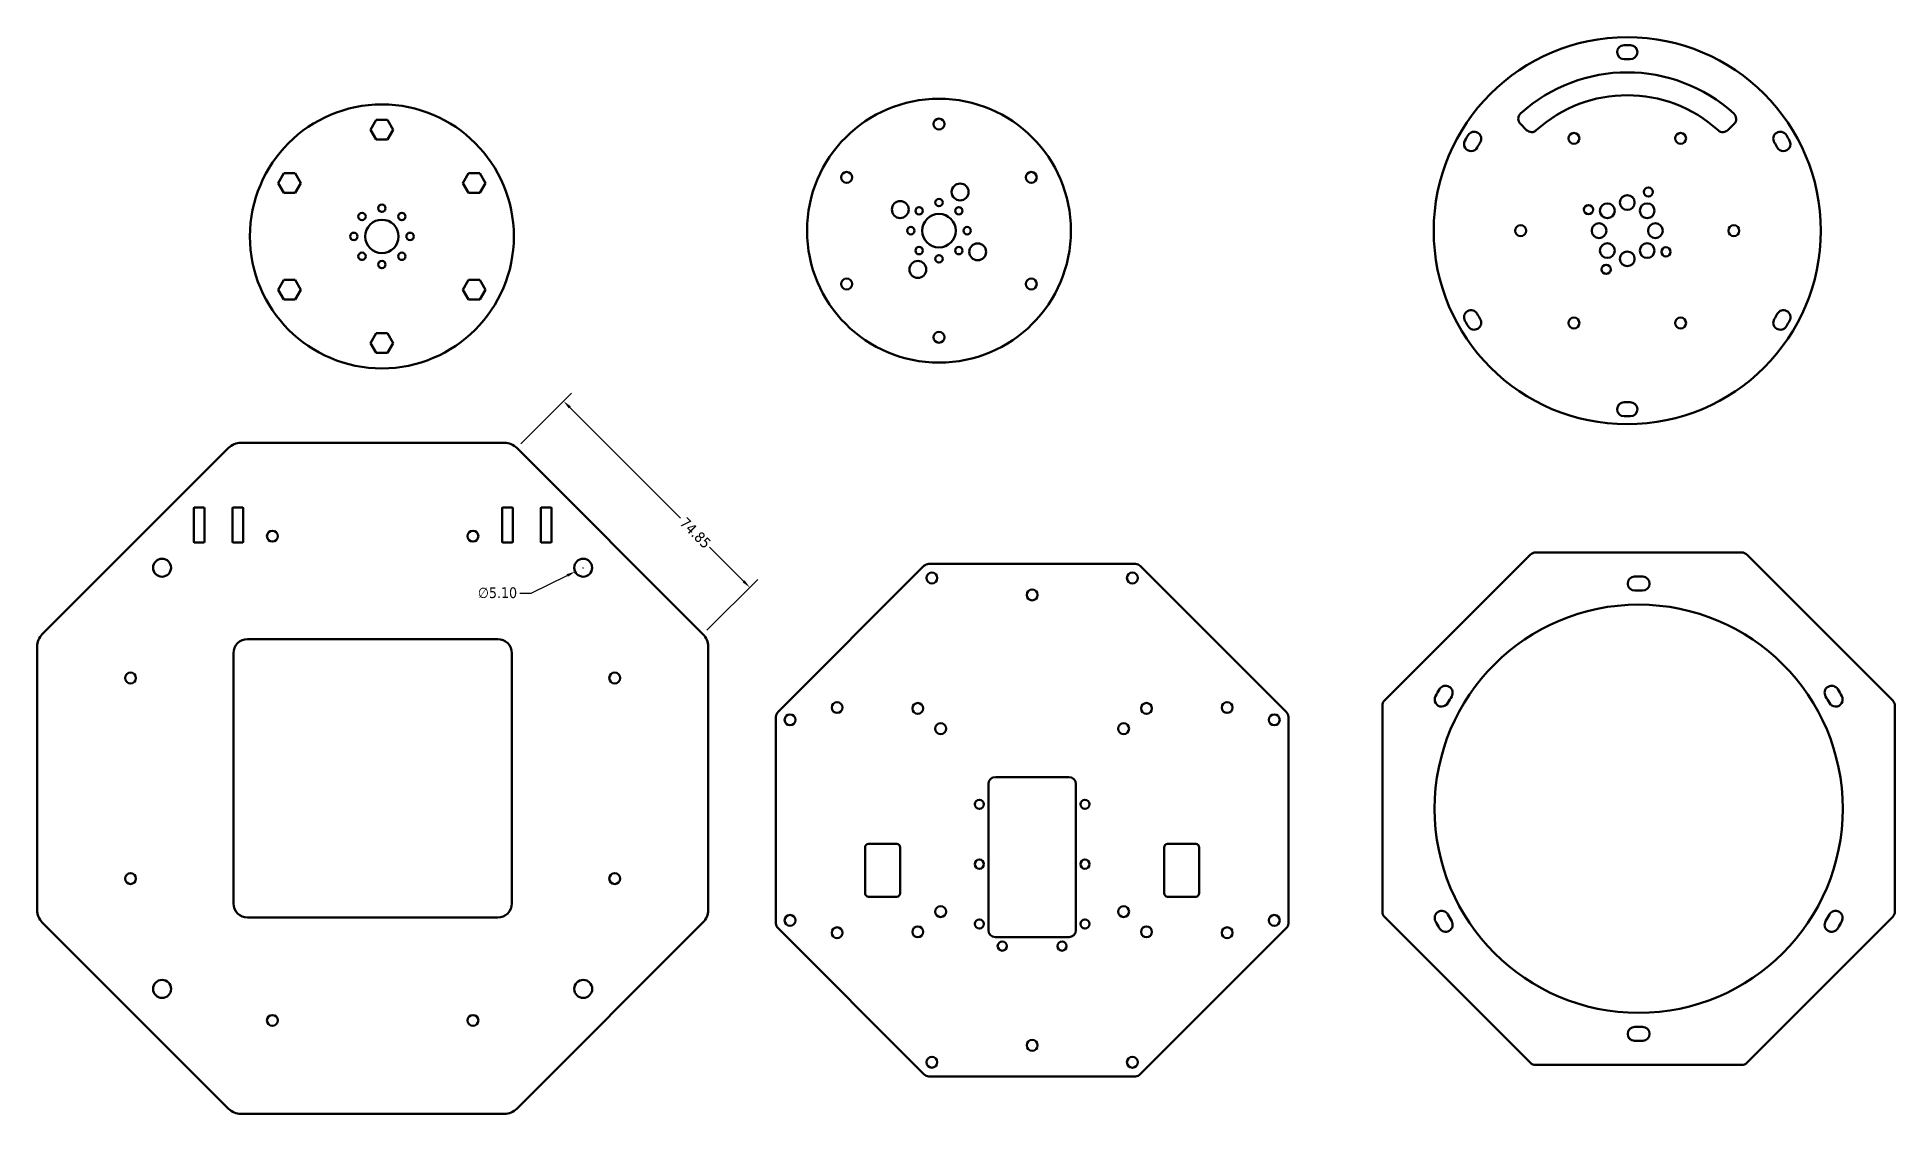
# Model space of a CAD drawing. Header units: millimetres. Extents: x 10 to 538, y 14 to 320.
import ezdxf

# ---------------------------------------------------------------- set-up
doc = ezdxf.new("R2010")
doc.units = ezdxf.units.MM
doc.layers.add('Cota (ANSI)', color=7, linetype='Continuous', lineweight=25)
doc.layers.add('Visible (ISO)', color=7, linetype='Continuous', lineweight=50)
doc.styles.add('Texto de nota (ANSI)', font='tahoma.ttf')
doc.dimstyles.new('Por defecto - mm (ANSI)', dxfattribs={"dimtxt": 3.048, "dimasz": 2.5, "dimexe": 3.175, "dimexo": 1.6002, "dimgap": 0.8, "dimtad": 0, "dimtoh": 1, "dimrnd": 1e-08, "dimzin": 4, "dimdsep": 46, "dimtxsty": 'Texto de nota (ANSI)', "dimcen": 0.09, "dimdle": 10, "dimclrd": 256, "dimclre": 256, "dimclrt": 256, "dimadec": 1, "dimazin": 1, "dimtfac": 1, "dimtofl": 0, "dimtmove": 0, "dimatfit": 3, "dimfxl": 1, "dimtolj": 1, "dimtzin": 4, "dimlwd": -1, "dimlwe": -1, "dimarcsym": 0})

# ---------------------------------------------------------------- blocks, each defined once
blk = doc.blocks.new('*D5')
at = {"layer": 'Cota (ANSI)', "transparency": 16777216}
for p, q in [((150.82, 161.59), (161.08, 166.59)), ((165.53, 168.8), (165.71, 168.8)), ((165.62, 168.71), (165.62, 168.89)), ((147.6, 161.59), (150.82, 161.59))]:
    blk.add_line(p, q, dxfattribs=at)
blk.add_solid([(160.9, 166.96), (161.27, 166.21), (163.33, 167.68)], dxfattribs=at)
at = {"layer": 'Defpoints', "color": 0, "transparency": 16777216}
for p in [(167.92, 169.92), (163.33, 167.68)]:
    blk.add_point(p, dxfattribs=at)
at = {"layer": 'Cota (ANSI)', "transparency": 16777216, "insert": (135.69, 163.23), "char_height": 3.048, "attachment_point": 1, "style": 'Texto de nota (ANSI)'}
blk.add_mtext('\\A1;∅5.10', dxfattribs=at)
blk = doc.blocks.new('*D6')
at = {"layer": 'Cota (ANSI)', "transparency": 16777216}
for p, q in [((147.87, 203.97), (162.28, 218.37)), ((161.8, 214.36), (193.31, 182.86)), ((211.2, 164.97), (201.51, 174.65)), ((200.8, 151.04), (215.21, 165.45))]:
    blk.add_line(p, q, dxfattribs=at)
for points in [[(162.1, 214.66), (161.51, 214.07), (160.04, 216.13)], [(211.49, 165.26), (210.9, 164.67), (212.96, 163.2)]]:
    blk.add_solid(points, dxfattribs=at)
at = {"layer": 'Defpoints', "color": 0, "transparency": 16777216}
for p in [(160.04, 216.13), (146.74, 202.84), (199.67, 149.91)]:
    blk.add_point(p, dxfattribs=at)
at = {"layer": 'Cota (ANSI)', "transparency": 16777216, "insert": (195, 183.42), "char_height": 3.048, "attachment_point": 1, "rotation": 315, "style": 'Texto de nota (ANSI)'}
blk.add_mtext('\\A1;74.85', dxfattribs=at)

msp = doc.modelspace()

# ---------------------------------------------------------------- linework, layer by layer
at = {"layer": 'Visible (ISO)'}
for p, q in [((105.179, 293.253), (106.795, 296.053)), ((106.795, 296.053), (110.028, 296.053)), ((110.028, 296.053), (111.645, 293.253)), ((106.795, 290.453), (105.179, 293.253)), ((110.028, 290.453), (106.795, 290.453)), ((111.645, 293.253), (110.028, 290.453)), ((433.75, 293.18), (431.98, 294.95)), ((492.725, 294.95), (490.955, 293.18)), ((78.941, 278.105), (80.557, 280.905)), ((80.557, 280.905), (83.79, 280.905)), ((83.79, 280.905), (85.407, 278.105)), ((131.417, 278.105), (133.033, 280.905)), ((133.033, 280.905), (136.266, 280.905)), ((136.266, 280.905), (137.883, 278.105)), ((80.557, 275.305), (78.941, 278.105)), ((83.79, 275.305), (80.557, 275.305)), ((85.407, 278.105), (83.79, 275.305)), ((133.033, 275.305), (131.417, 278.105)), ((136.266, 275.305), (133.033, 275.305)), ((137.883, 278.105), (136.266, 275.305)), ((78.941, 247.807), (80.557, 250.607)), ((80.557, 250.607), (83.79, 250.607)), ((83.79, 250.607), (85.407, 247.807)), ((131.417, 247.807), (133.033, 250.607)), ((133.033, 250.607), (136.266, 250.607)), ((136.266, 250.607), (137.883, 247.807)), ((80.557, 245.007), (78.941, 247.807)), ((83.79, 245.007), (80.557, 245.007)), ((85.407, 247.807), (83.79, 245.007)), ((133.033, 245.007), (131.417, 247.807)), ((136.266, 245.007), (133.033, 245.007)), ((137.883, 247.807), (136.266, 245.007)), ((105.179, 232.659), (106.795, 235.459)), ((106.795, 229.859), (105.179, 232.659)), ((106.795, 235.459), (110.028, 235.459)), ((110.028, 235.459), (111.645, 232.659)), ((111.645, 232.659), (110.028, 229.859)), ((110.028, 229.859), (106.795, 229.859)), ((64.82, 202.835), (11.893, 149.908)), ((143.206, 204.3), (68.356, 204.3)), ((199.669, 149.908), (146.742, 202.835)), ((54.968, 176.187), (54.968, 185.687)), ((55.218, 185.937), (57.718, 185.937)), ((57.968, 185.687), (57.968, 176.187)), ((65.968, 176.187), (65.968, 185.687)), ((66.218, 185.937), (68.718, 185.937)), ((68.968, 185.687), (68.968, 176.187)), ((142.594, 176.187), (142.594, 185.687)), ((142.844, 185.937), (145.344, 185.937)), ((145.594, 185.687), (145.594, 176.187)), ((153.594, 176.187), (153.594, 185.687)), ((153.844, 185.937), (156.344, 185.937)), ((156.594, 185.687), (156.594, 176.187)), ((57.718, 175.937), (55.218, 175.937)), ((68.718, 175.937), (66.218, 175.937)), ((145.344, 175.937), (142.844, 175.937)), ((156.344, 175.937), (153.844, 175.937)), ((220.991, 127.809), (262.472, 169.29)), ((263.886, 169.876), (322.549, 169.876)), ((323.963, 169.29), (365.444, 127.809)), ((393.368, 131.051), (434.849, 172.532)), ((436.263, 173.118), (494.926, 173.118)), ((496.34, 172.532), (537.822, 131.051)), ((70.218, 148.51), (141.338, 148.507)), ((10.428, 146.372), (10.428, 71.522)), ((66.215, 73.39), (66.218, 144.51)), ((145.338, 144.507), (145.335, 73.387)), ((201.134, 71.522), (201.134, 146.372)), ((392.782, 70.974), (392.782, 129.637)), ((538.407, 129.637), (538.407, 70.974)), ((220.405, 67.732), (220.405, 126.395)), ((366.03, 126.395), (366.03, 67.732)), ((280.767, 107.313), (280.767, 65.813)), ((303.667, 109.313), (282.767, 109.313)), ((305.667, 65.813), (305.667, 107.313)), ((254.717, 90.313), (246.717, 90.313)), ((339.717, 90.313), (331.717, 90.313)), ((245.717, 89.313), (245.717, 76.313)), ((255.717, 76.313), (255.717, 89.313)), ((330.717, 89.313), (330.717, 76.313)), ((340.717, 76.313), (340.717, 89.313)), ((246.717, 75.313), (254.717, 75.313)), ((331.717, 75.313), (339.717, 75.313)), ((141.335, 69.387), (70.215, 69.39)), ((434.849, 28.079), (393.368, 69.56)), ((537.822, 69.56), (496.34, 28.079)), ((11.893, 67.986), (64.82, 15.059)), ((146.742, 15.059), (199.669, 67.986)), ((262.472, 24.836), (220.991, 66.317)), ((282.767, 63.813), (303.667, 63.813)), ((365.444, 66.317), (323.963, 24.836)), ((494.926, 27.493), (436.263, 27.493)), ((322.549, 24.251), (263.886, 24.251)), ((68.356, 13.594), (143.206, 13.594))]:
    msp.add_line(p, q, dxfattribs=at)
for centre, radius in [((462.352, 264.577), 55), ((266.739, 264.577), 37.5), ((108.412, 262.956), 37.5), ((266.739, 294.874), 1.55), ((447.204, 290.815), 1.55), ((477.501, 290.815), 1.55), ((240.501, 279.726), 1.55), ((292.977, 279.726), 1.55), ((272.739, 275.577), 2.4), ((462.352, 272.577), 2.1), ((468.352, 275.577), 1.3), ((102.755, 268.613), 1.05), ((108.412, 270.956), 1.05), ((114.069, 268.613), 1.05), ((255.739, 270.577), 2.4), ((261.083, 270.234), 1.05), ((266.739, 264.577), 4.75), ((266.739, 272.577), 1.05), ((272.396, 270.234), 1.05), ((451.352, 270.577), 1.3), ((456.696, 270.234), 2.1), ((468.009, 270.234), 2.1), ((100.412, 262.956), 1.05), ((108.412, 262.956), 4.75), ((116.412, 262.956), 1.05), ((258.739, 264.577), 1.05), ((274.739, 264.577), 1.05), ((432.055, 264.577), 1.55), ((454.352, 264.577), 2.1), ((470.352, 264.577), 2.1), ((492.65, 264.577), 1.55), ((261.083, 258.92), 1.05), ((272.396, 258.92), 1.05), ((277.739, 258.577), 2.4), ((456.696, 258.92), 2.1), ((468.009, 258.92), 2.1), ((473.352, 258.577), 1.3), ((102.755, 257.299), 1.05), ((108.412, 254.956), 1.05), ((114.069, 257.299), 1.05), ((260.739, 253.577), 2.4), ((266.739, 256.577), 1.05), ((456.352, 253.577), 1.3), ((462.352, 256.577), 2.1), ((240.501, 249.429), 1.55), ((292.977, 249.429), 1.55), ((447.204, 238.339), 1.55), ((477.501, 238.339), 1.55), ((266.739, 234.28), 1.55), ((77.278, 177.76), 1.55), ((134.284, 177.76), 1.55), ((45.927, 168.795), 2.55), ((165.624, 168.8), 2.55), ((264.714, 165.876), 1.55), ((321.72, 165.876), 1.55), ((293.217, 161.063), 1.55), ((465.595, 100.305), 58), ((36.968, 137.45), 1.55), ((174.594, 137.45), 1.55), ((224.405, 125.566), 1.55), ((237.792, 129.063), 1.55), ((260.717, 128.813), 1.55), ((325.717, 128.813), 1.55), ((348.643, 129.063), 1.55), ((362.03, 125.566), 1.55), ((267.217, 123.063), 1.55), ((319.217, 123.063), 1.55), ((278.217, 101.563), 1.3), ((308.217, 101.563), 1.3), ((278.217, 84.563), 1.3), ((308.217, 84.563), 1.3), ((36.968, 80.444), 1.55), ((174.594, 80.444), 1.55), ((224.405, 68.56), 1.55), ((267.217, 71.063), 1.55), ((278.217, 67.563), 1.3), ((308.217, 67.563), 1.3), ((319.217, 71.063), 1.55), ((362.03, 68.56), 1.55), ((237.792, 65.063), 1.55), ((260.717, 65.313), 1.55), ((325.717, 65.313), 1.55), ((348.643, 65.063), 1.55), ((284.717, 61.263), 1.3), ((301.717, 61.263), 1.3), ((45.932, 49.098), 2.55), ((165.628, 49.103), 2.55), ((77.278, 40.134), 1.55), ((134.284, 40.134), 1.55), ((293.217, 33.063), 1.55), ((264.714, 28.251), 1.55), ((321.72, 28.251), 1.55)]:
    msp.add_circle(centre, radius, dxfattribs=at)
for centre, radius, start, end in [((461.467, 315.319), 2, 91, 271), ((462.352, 264.577), 52.75, 89, 91), ((463.238, 315.319), 2, 269, 89), ((462.352, 264.577), 48.75, 89, 91), ((462.352, 264.577), 45, 47.66588, 132.33412), ((462.352, 264.577), 38.5, 47.83057, 132.16943), ((433.394, 296.364), 2, 132.33412, 225), ((491.311, 296.364), 2, 315, 47.66588), ((462.352, 264.577), 52.75, 149, 151), ((418.851, 290.715), 2, 329, 149), ((435.164, 294.594), 2, 225, 312.16943), ((489.541, 294.594), 2, 227.83057, 315), ((505.854, 290.715), 2, 31, 211), ((462.352, 264.577), 52.75, 29, 31), ((417.966, 289.181), 2, 151, 331), ((462.352, 264.577), 48.75, 149, 151), ((462.352, 264.577), 48.75, 29, 31), ((506.739, 289.181), 2, 209, 29), ((417.966, 239.973), 2, 29, 209), ((462.352, 264.577), 52.75, 209, 211), ((418.851, 238.439), 2, 211, 31), ((462.352, 264.577), 48.75, 209, 211), ((505.854, 238.439), 2, 149, 329), ((462.352, 264.577), 48.75, 329, 331), ((506.739, 239.973), 2, 331, 151), ((462.352, 264.577), 52.75, 329, 331), ((461.467, 213.835), 2, 89, 269), ((462.352, 264.577), 52.75, 269, 271), ((462.352, 264.577), 48.75, 269, 271), ((463.238, 213.835), 2, 271, 91), ((68.356, 199.3), 5, 90, 135), ((143.206, 199.3), 5, 45, 90), ((55.218, 185.687), 0.25, 90, 180), ((57.718, 185.687), 0.25, 0, 90), ((66.218, 185.687), 0.25, 90, 180), ((68.718, 185.687), 0.25, 0, 90), ((142.844, 185.687), 0.25, 90, 180), ((145.344, 185.687), 0.25, 0, 90), ((153.844, 185.687), 0.25, 90, 180), ((156.344, 185.687), 0.25, 0, 90), ((55.218, 176.187), 0.25, 180, 270), ((57.718, 176.187), 0.25, 270, 0), ((66.218, 176.187), 0.25, 180, 270), ((68.718, 176.187), 0.25, 270, 0), ((142.844, 176.187), 0.25, 180, 270), ((145.344, 176.187), 0.25, 270, 0), ((153.844, 176.187), 0.25, 180, 270), ((156.344, 176.187), 0.25, 270, 0), ((263.886, 167.876), 2, 90, 135), ((322.549, 167.876), 2, 45, 90), ((436.263, 171.118), 2, 90, 135), ((494.926, 171.118), 2, 45, 90), ((464.478, 164.296), 2, 91, 271), ((465.595, 100.305), 66, 89, 91), ((466.712, 164.296), 2, 269, 89), ((465.595, 100.305), 62, 89, 91), ((15.428, 146.372), 5, 135, 180), ((70.218, 144.51), 4, 89.99801, 179.99801), ((141.338, 144.507), 4, 359.99801, 89.99801), ((196.134, 146.372), 5, 0, 45), ((409.619, 131.333), 2, 151, 331), ((465.595, 100.305), 66, 149, 151), ((410.736, 133.268), 2, 329, 149), ((465.595, 100.305), 62, 149, 151), ((520.453, 133.268), 2, 31, 211), ((465.595, 100.305), 62, 29, 31), ((521.57, 131.333), 2, 209, 29), ((465.595, 100.305), 66, 29, 31), ((222.405, 126.395), 2, 135, 180), ((364.03, 126.395), 2, 0, 45), ((394.782, 129.637), 2, 135, 180), ((536.407, 129.637), 2, 0, 45), ((282.767, 107.313), 2, 90, 180), ((303.667, 107.313), 2, 0, 90), ((246.717, 89.313), 1, 90, 180), ((254.717, 89.313), 1, 0, 90), ((331.717, 89.313), 1, 90, 180), ((339.717, 89.313), 1, 0, 90), ((246.717, 76.313), 1, 180, 270), ((254.717, 76.313), 1, 270, 0), ((331.717, 76.313), 1, 180, 270), ((339.717, 76.313), 1, 270, 0), ((15.428, 71.522), 5, 180, 225), ((70.215, 73.39), 4, 179.99801, 269.99801), ((141.335, 73.387), 4, 269.99801, 359.99801), ((196.134, 71.522), 5, 315, 0), ((394.782, 70.974), 2, 180, 225), ((409.619, 69.278), 2, 29, 209), ((465.595, 100.305), 62, 209, 211), ((465.595, 100.305), 62, 329, 331), ((521.57, 69.278), 2, 331, 151), ((536.407, 70.974), 2, 315, 0), ((222.405, 67.732), 2, 180, 225), ((282.767, 65.813), 2, 180, 270), ((303.667, 65.813), 2, 270, 0), ((364.03, 67.732), 2, 315, 0), ((465.595, 100.305), 66, 209, 211), ((410.736, 67.343), 2, 211, 31), ((520.453, 67.343), 2, 149, 329), ((465.595, 100.305), 66, 329, 331), ((464.478, 36.315), 2, 89, 269), ((465.595, 100.305), 62, 269, 271), ((466.712, 36.315), 2, 271, 91), ((465.595, 100.305), 66, 269, 271), ((436.263, 29.493), 2, 225, 270), ((494.926, 29.493), 2, 270, 315), ((263.886, 26.251), 2, 225, 270), ((322.549, 26.251), 2, 270, 315), ((68.356, 18.594), 5, 225, 270), ((143.206, 18.594), 5, 270, 315)]:
    msp.add_arc(centre, radius, start, end, dxfattribs=at)

# ---------------------------------------------------------------- dimensions: what is measured, and where the dimension line sits
at = {"layer": 'Cota (ANSI)'}
dim = msp.add_linear_dim(base=(160.035, 216.129), p1=(199.669, 149.908), p2=(146.742, 202.835), angle=315, dimstyle='Por defecto - mm (ANSI)', override={"dimgap": 0.8, "dimtoh": 0, "dimdec": 2, "dimtol": 0, "dimlim": 0, "dimtp": 0, "dimtm": 0, "dimtdec": 2, "dimatfit": 1}, dxfattribs=at)
dim.commit()
dim.dimension.update_dxf_attribs({"geometry": '*D6', "text_midpoint": (197.408, 178.757), "dimtype": 160})
dim = msp.add_diameter_dim_2p(p1=(167.916, 169.916), p2=(163.331, 167.684), dimstyle='Por defecto - mm (ANSI)', override={"dimgap": 0.8, "dimtih": 1, "dimdec": 2, "dimlfac": 1, "dimtol": 0, "dimlim": 0, "dimtp": 0, "dimtm": 0, "dimtdec": 2}, dxfattribs=at)
dim.commit()
dim.dimension.update_dxf_attribs({"geometry": '*D5', "text_midpoint": (141.246, 161.593), "dimtype": 163})

doc.saveas('drawing.dxf')
